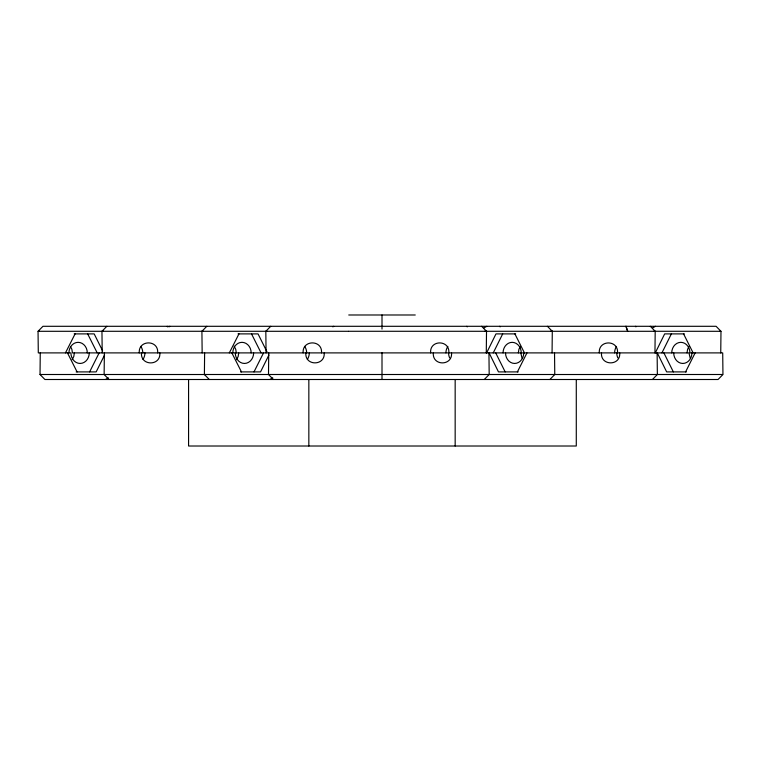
<?xml version="1.0" encoding="UTF-8"?>
<svg xmlns="http://www.w3.org/2000/svg" width="761" height="761" viewBox="0 0 761 761"><rect width="100%" height="100%" fill="white"/><g stroke="black" fill="none" stroke-linecap="round" stroke-linejoin="round"><path stroke-width="1.14" d="M40.257 352.895L40.029 374.498L44.899 379.501L718.061 379.501L722.95 374.498L722.712 352.895L689.932 352.895A10.559 9.103 -90 0 0 680.838 342.336A10.559 9.103 -90 0 0 671.735 352.895M104.362 352.895L104.133 374.498L109.004 379.501M204.623 352.895L204.395 374.498L209.275 379.501M268.728 352.895L268.5 374.498L273.38 379.501M486.279 352.895L486.517 331.301L481.627 326.298M552.067 352.895L552.296 331.301L547.416 326.298M654.955 352.895L655.192 331.301L650.313 326.298M720.743 352.895L720.981 331.301L716.091 326.298L42.958 326.298L38.05 331.292L38.297 352.895L70.906 352.895A10.559 9.18 -90 0 0 80.086 363.454A10.559 9.18 -90 0 0 89.265 352.895M430.64 352.895C429.423 339.577 449.979 339.615 448.838 352.895M599.316 352.895C598.089 339.729 618.664 339.53 617.523 352.895M159.829 352.895C161.018 366.241 140.357 366.193 141.47 352.895M324.196 352.895C325.366 366.051 304.742 366.317 305.836 352.895M451.549 352.895C452.681 366.184 432.105 366.222 433.323 352.895M518.355 352.895L518.916 349.289L520.324 346.426M619.72 352.895C620.862 366.269 600.277 366.07 601.504 352.895M687.031 352.895L687.602 349.289L689 346.426M74.359 352.895L73.788 356.509L72.181 359.687M139.273 352.895C138.16 339.596 158.83 339.558 157.651 352.895M238.726 352.895L238.155 356.509L236.547 359.687M303.135 352.895C302.031 339.596 322.702 339.558 321.513 352.895M486.612 352.895L495.982 333.889L515.701 333.889M655.288 352.895L664.667 333.889L684.377 333.889M104.571 355.007L96.162 371.901L76.157 371.901M268.937 355.007L260.538 371.901L240.524 371.901M493.242 352.895L502.698 333.889M661.918 352.895L671.373 333.889M89.627 371.901L99.158 352.895M253.993 371.901L263.534 352.895M517.404 371.901L526.954 352.895M685.585 371.901L695.135 352.895M65.456 352.895L75.082 333.889M229.318 352.895L238.954 333.889M484.291 379.501L489.18 374.498L488.942 352.895M549.88 379.501L554.769 374.498L554.531 352.895M652.462 379.501L657.361 374.498L657.124 352.895M106.863 326.298L101.955 331.292L102.202 352.895M202.16 352.895L201.912 331.292L206.821 326.298M270.735 326.298L265.827 331.292L266.065 352.895M168.98 326.869L169.855 326.298M332.852 326.869L333.718 326.298M105.503 379.501L108.357 377.875M269.87 379.501L272.723 377.875M486.812 326.298L483.958 327.924M655.487 326.298L652.634 327.924M201.96 331.301L266.331 331.282M554.512 374.507L204.395 374.498L205.346 374.498M103.372 331.282L101.955 331.292L103.135 331.301M552.296 331.301L551.316 331.301M39.23 331.301L38.098 331.301L202.721 331.282M348.557 331.282L655.192 331.301L654.089 331.301M104.485 374.498L205.004 374.517M202.949 331.301L201.969 331.301M266.864 331.301L265.865 331.301L348.367 331.292M348.747 314.987L415.259 314.987M654.422 331.282L720.981 331.301L720.201 331.301M74.178 333.889L94.183 333.889L102.592 350.783M238.041 333.889L258.046 333.889L266.987 351.839M518.184 371.901L498.474 371.901L489.095 352.895M686.365 371.901L666.655 371.901L657.276 352.895M104.438 374.517L40.029 374.498L40.98 374.498M554.369 374.517L722.617 374.498M484.9 331.292L486.517 331.301L485.023 331.282M550.802 331.282L552.258 331.292M635.464 326.298L635.901 326.869M466.778 326.298L467.225 326.869M499.701 326.298L500.129 326.869M167.163 326.298L167.582 326.869M234.122 346.112L235.729 349.289L236.3 352.895M70.45 346.426L71.867 349.289L72.438 352.895L688.962 352.895L690.198 358.174M231.839 352.895L241.456 371.901M67.463 352.895L77.089 371.901M683.578 333.889L693.119 352.895M514.902 333.889L524.434 352.895M251.53 333.889L261.071 352.895M87.658 333.889L97.208 352.895M663.877 352.895L673.352 371.901M495.706 352.895L505.171 371.901M522.027 358.174L520.781 352.895M625.903 326.298L627.692 331.282L626.046 326.298M576.286 379.501L576.286 446.013L188.576 446.013L188.576 379.501M455.164 379.501L455.164 446.013M382.003 314.987L382.003 329.066M382.003 352.524L382.003 379.501M308.842 379.501L308.842 446.013M309.289 352.895A10.559 9.18 90 0 1 307.349 359.382M449.675 357.927A10.559 9.103 -90 0 1 448.581 352.895M691.92 352.895A10.559 9.113 90 0 1 682.817 363.454A10.559 9.113 90 0 1 673.704 352.895M617.856 357.927A10.559 9.113 90 0 1 616.762 352.895M144.923 352.895A10.559 9.18 90 0 1 142.982 359.382M523.739 352.895A10.559 9.113 90 0 1 514.636 363.454A10.559 9.113 90 0 1 505.523 352.895M253.632 352.895A10.559 9.18 -90 0 1 244.452 363.454A10.559 9.18 -90 0 1 235.273 352.895M445.936 352.895A10.559 9.103 90 0 1 447.858 346.417M304.714 346.417A10.559 9.189 -90 0 1 306.654 352.895M503.059 352.895A10.559 9.094 90 0 1 512.153 342.336A10.559 9.094 90 0 1 521.256 352.895M232.79 352.895A10.559 9.189 -90 0 1 241.979 342.336A10.559 9.189 -90 0 1 251.168 352.895M68.928 352.895A10.559 9.189 90 0 1 78.107 342.336A10.559 9.189 90 0 1 87.296 352.895M140.852 346.417A10.559 9.189 90 0 1 142.783 352.895M614.622 352.895A10.559 9.103 90 0 1 616.534 346.417"/></g></svg>
